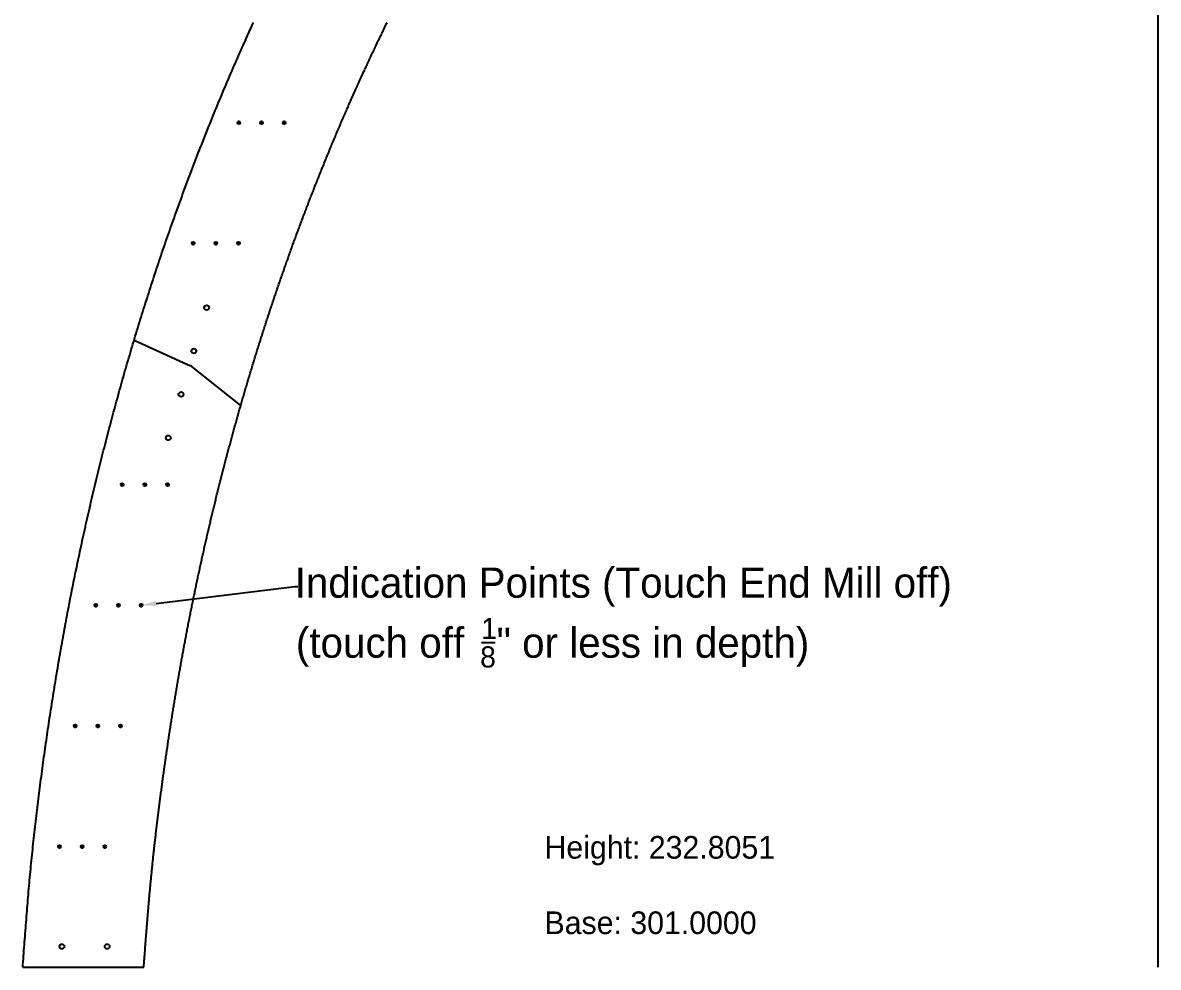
# Model space of a CAD drawing. Extents: x 15 to 497, y 19 to 601.
# Drawn here: x 95.5 to 246, y 346 to 471.3 of the extents above; entities that cross this region are included whole.
import ezdxf

# ---------------------------------------------------------------- set-up
doc = ezdxf.new("R2010")
doc.units = 0
doc.header["$PDMODE"] = 32
doc.header["$PDSIZE"] = 0.38
doc.layers.get('0').update_dxf_attribs({"linetype": 'CONTINUOUS'})
for name, color, linetype in [('ANNOTATION', 7, 'CONTINUOUS'), ('DRILLING', 3, 'CONTINUOUS'), ('ENGRAVE', 4, 'CONTINUOUS')]:
    doc.layers.add(name, color=color, linetype=linetype)

# ---------------------------------------------------------------- blocks, each defined once
blk = doc.blocks.new('*U649')
at = {"layer": 'ENGRAVE'}
blk.add_point((0, 0), dxfattribs=at)
blk = doc.blocks.new('*U650')
at = {"layer": 'ENGRAVE', "color": 0, "linetype": 'BYBLOCK'}
for p in [(0, 0), (3, 0), (6, 0)]:
    blk.add_blockref('*U649', p, dxfattribs=at)
blk = doc.blocks.new('*U651')
at = {"layer": 'ENGRAVE'}
blk.add_point((0, 0), dxfattribs=at)
blk = doc.blocks.new('*U652')
at = {"layer": 'ENGRAVE', "color": 0, "linetype": 'BYBLOCK'}
for p in [(0, 0), (3, 0), (6, 0)]:
    blk.add_blockref('*U651', p, dxfattribs=at)
blk = doc.blocks.new('*U653')
at = {"layer": 'ENGRAVE'}
blk.add_point((0, 0), dxfattribs=at)
blk = doc.blocks.new('*U654')
at = {"layer": 'ENGRAVE', "color": 0, "linetype": 'BYBLOCK'}
for p in [(0, 0), (3, 0), (6, 0)]:
    blk.add_blockref('*U653', p, dxfattribs=at)
blk = doc.blocks.new('*U655')
at = {"layer": 'ENGRAVE'}
blk.add_point((0, 0), dxfattribs=at)
blk = doc.blocks.new('*U656')
at = {"layer": 'ENGRAVE', "color": 0, "linetype": 'BYBLOCK'}
for p in [(0, 0), (3, 0), (6, 0)]:
    blk.add_blockref('*U655', p, dxfattribs=at)
blk = doc.blocks.new('*U657')
at = {"layer": 'ENGRAVE'}
blk.add_point((0, 0), dxfattribs=at)
blk = doc.blocks.new('*U658')
at = {"layer": 'ENGRAVE', "color": 0, "linetype": 'BYBLOCK'}
for p in [(0, 0), (3, 0), (6, 0)]:
    blk.add_blockref('*U657', p, dxfattribs=at)
blk = doc.blocks.new('*U659')
at = {"layer": 'ENGRAVE'}
blk.add_point((0, 0), dxfattribs=at)
blk = doc.blocks.new('*U660')
at = {"layer": 'ENGRAVE', "color": 0, "linetype": 'BYBLOCK'}
for p in [(0, 0), (3, 0), (6, 0)]:
    blk.add_blockref('*U659', p, dxfattribs=at)
blk = doc.blocks.new('*U865')
at = {"layer": 'ANNOTATION'}
for s, p in [('Height: 232.8051', (164.69, 360.42)), ('Base: 301.0000', (164.69, 350.42))]:
    blk.add_text(s, height=3, dxfattribs=at).set_placement(p)
blk = doc.blocks.new('*U868')
at = {"layer": 'ANNOTATION', "linetype": 'BYBLOCK'}
blk.add_line((131.62, 396.5), (131.98, 396.5), dxfattribs=at)
at = {"layer": 'ANNOTATION'}
blk.add_line((156.35, 389.06), (158.15, 389.06), dxfattribs=at)
at = {"layer": 'ANNOTATION', "linetype": 'BYBLOCK'}
blk.add_lwpolyline([(113.22, 394.25), (131.62, 396.5)], dxfattribs=at)
at = {"layer": 'ANNOTATION'}
blk.add_solid([(113.26, 393.92), (111.24, 394.01), (113.18, 394.59)], dxfattribs=at)
for s, height, p in [('Indication Points (Touch End Mill off)', 4, (131.58, 395.02)), ('1', 2.8, (156.31, 389.53)), ('(touch off ', 4, (131.74, 387.06)), ('" or less in depth)', 4, (158.34, 387.06)), ('8', 2.8, (156.16, 385.77))]:
    blk.add_text(s, height=height, dxfattribs=at).set_placement(p)

msp = doc.modelspace()

# ---------------------------------------------------------------- linework, layer by layer
for p, q in [((246.0349, 346.0124), (246.0349, 601.3394)), ((110.3028, 429.1891), (117.7854, 425.7681)), ((124.4363, 420.5281), (117.9911, 425.642)), ((95.5349, 346.0124), (111.5789, 346.0124))]:
    msp.add_line(p, q)
for points in [[(95.5349, 346.012, 0), (95.5625, 346.385, 0), (95.5902, 346.758, 0), (95.6178, 347.13, 0), (95.6456, 347.503, 0), (95.6733, 347.876, 0), (95.7012, 348.248, 0), (95.7291, 348.621, 0), (95.7571, 348.994, 0), (95.7852, 349.366, 0), (95.8134, 349.739, 0), (95.8418, 350.111, 0), (95.8703, 350.484, 0), (95.8989, 350.857, 0), (95.9277, 351.229, 0), (95.9567, 351.602, 0), (95.986, 351.974, 0), (96.0154, 352.347, 0), (96.045, 352.719, 0), (96.0749, 353.092, 0), (96.105, 353.464, 0), (96.1354, 353.837, 0), (96.166, 354.209, 0), (96.197, 354.581, 0), (96.2282, 354.954, 0), (96.2598, 355.326, 0), (96.2917, 355.698, 0), (96.3239, 356.07, 0), (96.3565, 356.443, 0), (96.3895, 356.815, 0), (96.4228, 357.187, 0), (96.4565, 357.559, 0), (96.4906, 357.931, 0), (96.5252, 358.303, 0), (96.5602, 358.675, 0), (96.5956, 359.047, 0), (96.6315, 359.419, 0), (96.6678, 359.791, 0), (96.7046, 360.163, 0), (96.7419, 360.534, 0), (96.7796, 360.906, 0), (96.8178, 361.278, 0), (96.8564, 361.649, 0), (96.8954, 362.021, 0), (96.9349, 362.393, 0), (96.9748, 362.764, 0), (97.0152, 363.136, 0), (97.056, 363.507, 0), (97.0972, 363.878, 0), (97.1388, 364.25, 0), (97.1808, 364.621, 0), (97.2232, 364.992, 0), (97.2661, 365.364, 0), (97.3093, 365.735, 0), (97.353, 366.106, 0), (97.397, 366.477, 0), (97.4415, 366.848, 0), (97.4863, 367.219, 0), (97.5315, 367.59, 0), (97.5771, 367.961, 0), (97.623, 368.332, 0), (97.6694, 368.702, 0), (97.7161, 369.073, 0), (97.7631, 369.444, 0), (97.8105, 369.815, 0), (97.8583, 370.185, 0), (97.9065, 370.556, 0), (97.9549, 370.926, 0), (98.0038, 371.297, 0), (98.053, 371.667, 0), (98.1025, 372.038, 0), (98.1523, 372.408, 0), (98.2025, 372.778, 0), (98.253, 373.149, 0), (98.3038, 373.519, 0), (98.3549, 373.889, 0), (98.4064, 374.259, 0), (98.4582, 374.629, 0), (98.5103, 374.999, 0), (98.5628, 375.369, 0), (98.6156, 375.739, 0), (98.6687, 376.109, 0), (98.7221, 376.479, 0), (98.7759, 376.849, 0), (98.83, 377.218, 0), (98.8844, 377.588, 0), (98.9392, 377.958, 0), (98.9943, 378.327, 0), (99.0498, 378.697, 0), (99.1056, 379.066, 0), (99.1617, 379.436, 0), (99.2182, 379.805, 0), (99.2751, 380.175, 0), (99.3322, 380.544, 0), (99.3898, 380.913, 0), (99.4476, 381.282, 0), (99.5059, 381.651, 0), (99.5645, 382.02, 0), (99.6234, 382.389, 0), (99.6827, 382.758, 0), (99.7423, 383.127, 0), (99.8023, 383.496, 0), (99.8627, 383.865, 0), (99.9234, 384.233, 0), (99.9845, 384.602, 0), (100.046, 384.971, 0), (100.108, 385.339, 0), (100.17, 385.708, 0), (100.232, 386.076, 0), (100.295, 386.444, 0), (100.359, 386.813, 0), (100.422, 387.181, 0), (100.486, 387.549, 0), (100.551, 387.917, 0), (100.615, 388.285, 0), (100.681, 388.653, 0), (100.746, 389.021, 0), (100.812, 389.389, 0), (100.878, 389.756, 0), (100.945, 390.124, 0), (101.012, 390.492, 0), (101.079, 390.859, 0), (101.147, 391.227, 0), (101.215, 391.594, 0), (101.284, 391.961, 0), (101.353, 392.329, 0), (101.422, 392.696, 0), (101.492, 393.063, 0), (101.562, 393.43, 0), (101.632, 393.797, 0), (101.703, 394.164, 0), (101.774, 394.531, 0), (101.845, 394.897, 0), (101.917, 395.264, 0), (101.99, 395.631, 0), (102.062, 395.997, 0), (102.135, 396.364, 0), (102.209, 396.73, 0), (102.282, 397.096, 0), (102.357, 397.463, 0), (102.431, 397.829, 0), (102.506, 398.195, 0), (102.581, 398.561, 0), (102.657, 398.927, 0), (102.733, 399.293, 0), (102.809, 399.659, 0), (102.886, 400.024, 0), (102.963, 400.39, 0), (103.041, 400.755, 0), (103.118, 401.121, 0), (103.197, 401.486, 0), (103.275, 401.852, 0), (103.354, 402.217, 0), (103.434, 402.582, 0), (103.513, 402.947, 0), (103.593, 403.312, 0), (103.674, 403.677, 0), (103.755, 404.042, 0), (103.836, 404.407, 0), (103.917, 404.771, 0), (103.999, 405.136, 0), (104.082, 405.5, 0), (104.164, 405.865, 0), (104.247, 406.229, 0), (104.331, 406.593, 0), (104.415, 406.958, 0), (104.499, 407.322, 0), (104.583, 407.686, 0), (104.668, 408.049, 0), (104.754, 408.413, 0), (104.839, 408.777, 0), (104.925, 409.141, 0), (105.012, 409.504, 0), (105.098, 409.868, 0), (105.186, 410.231, 0), (105.273, 410.594, 0), (105.361, 410.957, 0), (105.449, 411.321, 0), (105.538, 411.684, 0), (105.627, 412.046, 0), (105.717, 412.409, 0), (105.806, 412.772, 0), (105.897, 413.135, 0), (105.987, 413.497, 0), (106.078, 413.86, 0), (106.17, 414.222, 0), (106.261, 414.584, 0), (106.353, 414.946, 0), (106.446, 415.308, 0), (106.539, 415.67, 0), (106.632, 416.032, 0), (106.725, 416.394, 0), (106.819, 416.756, 0), (106.914, 417.117, 0), (107.009, 417.479, 0), (107.104, 417.84, 0), (107.199, 418.201, 0), (107.295, 418.562, 0), (107.391, 418.924, 0), (107.488, 419.284, 0), (107.585, 419.645, 0), (107.683, 420.006, 0), (107.78, 420.367, 0), (107.879, 420.727, 0), (107.977, 421.088, 0), (108.076, 421.448, 0), (108.175, 421.808, 0), (108.275, 422.168, 0), (108.375, 422.528, 0), (108.476, 422.888, 0), (108.577, 423.248, 0), (108.678, 423.608, 0), (108.78, 423.967, 0), (108.882, 424.327, 0), (108.984, 424.686, 0), (109.087, 425.046, 0), (109.19, 425.405, 0), (109.294, 425.764, 0), (109.398, 426.123, 0), (109.502, 426.481, 0), (109.607, 426.84, 0), (109.712, 427.199, 0), (109.817, 427.557, 0), (109.923, 427.916, 0), (110.029, 428.274, 0), (110.136, 428.632, 0), (110.243, 428.99, 0), (110.351, 429.348, 0), (110.458, 429.706, 0), (110.567, 430.063, 0), (110.675, 430.421, 0), (110.784, 430.778, 0), (110.893, 431.136, 0), (111.003, 431.493, 0), (111.113, 431.85, 0), (111.224, 432.207, 0), (111.335, 432.564, 0), (111.446, 432.921, 0), (111.558, 433.277, 0), (111.67, 433.634, 0), (111.782, 433.99, 0), (111.895, 434.346, 0), (112.009, 434.702, 0), (112.122, 435.058, 0), (112.236, 435.414, 0), (112.351, 435.77, 0), (112.465, 436.126, 0), (112.581, 436.481, 0), (112.696, 436.837, 0), (112.812, 437.192, 0), (112.929, 437.547, 0), (113.045, 437.902, 0), (113.163, 438.257, 0), (113.28, 438.611, 0), (113.398, 438.966, 0), (113.516, 439.32, 0), (113.635, 439.675, 0), (113.754, 440.029, 0), (113.874, 440.383, 0), (113.994, 440.737, 0), (114.114, 441.091, 0), (114.235, 441.444, 0), (114.356, 441.798, 0), (114.477, 442.151, 0), (114.599, 442.505, 0), (114.722, 442.858, 0), (114.844, 443.211, 0), (114.967, 443.564, 0), (115.091, 443.916, 0), (115.215, 444.269, 0), (115.339, 444.621, 0), (115.464, 444.974, 0), (115.589, 445.326, 0), (115.714, 445.678, 0), (115.84, 446.03, 0), (115.966, 446.381, 0), (116.093, 446.733, 0), (116.22, 447.084, 0), (116.348, 447.436, 0), (116.476, 447.787, 0), (116.604, 448.138, 0), (116.732, 448.488, 0), (116.862, 448.839, 0), (116.991, 449.19, 0), (117.121, 449.54, 0), (117.251, 449.89, 0), (117.382, 450.24, 0), (117.513, 450.59, 0), (117.644, 450.94, 0), (117.776, 451.29, 0), (117.908, 451.639, 0), (118.041, 451.989, 0), (118.174, 452.338, 0), (118.308, 452.687, 0), (118.442, 453.036, 0), (118.576, 453.384, 0), (118.711, 453.733, 0), (118.846, 454.081, 0), (118.981, 454.43, 0), (119.117, 454.778, 0), (119.253, 455.126, 0), (119.39, 455.473, 0), (119.527, 455.821, 0), (119.665, 456.169, 0), (119.803, 456.516, 0), (119.941, 456.863, 0), (120.08, 457.21, 0), (120.219, 457.557, 0), (120.358, 457.903, 0), (120.498, 458.25, 0), (120.639, 458.596, 0), (120.779, 458.942, 0), (120.921, 459.288, 0), (121.062, 459.634, 0), (121.204, 459.98, 0), (121.347, 460.325, 0), (121.489, 460.671, 0), (121.633, 461.016, 0), (121.776, 461.361, 0), (121.92, 461.706, 0), (122.065, 462.05, 0), (122.209, 462.395, 0), (122.355, 462.739, 0), (122.5, 463.083, 0), (122.646, 463.427, 0), (122.793, 463.771, 0), (122.94, 464.115, 0), (123.087, 464.458, 0), (123.235, 464.801, 0), (123.383, 465.144, 0), (123.532, 465.487, 0), (123.68, 465.83, 0), (123.83, 466.173, 0), (123.98, 466.515, 0), (124.13, 466.857, 0), (124.28, 467.199, 0), (124.431, 467.541, 0), (124.583, 467.883, 0), (124.735, 468.224, 0), (124.887, 468.565, 0), (125.04, 468.907, 0), (125.193, 469.247, 0), (125.346, 469.588, 0), (125.5, 469.929, 0), (125.654, 470.269, 0), (125.809, 470.609, 0), (125.964, 470.949, 0), (126.12, 471.289, 0)], [(111.579, 346.012, 0), (111.593, 346.197, 0), (111.606, 346.381, 0), (111.62, 346.565, 0), (111.634, 346.749, 0), (111.648, 346.933, 0), (111.661, 347.117, 0), (111.675, 347.301, 0), (111.689, 347.484, 0), (111.703, 347.668, 0), (111.716, 347.851, 0), (111.73, 348.034, 0), (111.744, 348.217, 0), (111.758, 348.4, 0), (111.772, 348.582, 0), (111.786, 348.765, 0), (111.799, 348.947, 0), (111.813, 349.129, 0), (111.827, 349.312, 0), (111.841, 349.493, 0), (111.855, 349.675, 0), (111.869, 349.857, 0), (111.883, 350.038, 0), (111.898, 350.22, 0), (111.912, 350.401, 0), (111.926, 350.582, 0), (111.94, 350.763, 0), (111.954, 350.944, 0), (111.969, 351.124, 0), (111.983, 351.305, 0), (111.997, 351.485, 0), (112.012, 351.666, 0), (112.026, 351.846, 0), (112.041, 352.026, 0), (112.055, 352.205, 0), (112.07, 352.385, 0), (112.085, 352.564, 0), (112.1, 352.744, 0), (112.114, 352.923, 0), (112.129, 353.102, 0), (112.144, 353.281, 0), (112.159, 353.46, 0), (112.174, 353.638, 0), (112.189, 353.817, 0), (112.204, 353.995, 0), (112.22, 354.173, 0), (112.235, 354.351, 0), (112.25, 354.529, 0), (112.266, 354.707, 0), (112.281, 354.885, 0), (112.297, 355.062, 0), (112.313, 355.239, 0), (112.328, 355.416, 0), (112.344, 355.593, 0), (112.36, 355.77, 0), (112.376, 355.947, 0), (112.392, 356.124, 0), (112.408, 356.3, 0), (112.424, 356.476, 0), (112.441, 356.652, 0), (112.457, 356.828, 0), (112.474, 357.004, 0), (112.49, 357.18, 0), (112.507, 357.355, 0), (112.524, 357.531, 0), (112.54, 357.706, 0), (112.557, 357.882, 0), (112.575, 358.057, 0), (112.592, 358.232, 0), (112.609, 358.408, 0), (112.626, 358.583, 0), (112.644, 358.758, 0), (112.662, 358.934, 0), (112.679, 359.109, 0), (112.697, 359.284, 0), (112.715, 359.46, 0), (112.733, 359.635, 0), (112.751, 359.81, 0), (112.77, 359.986, 0), (112.788, 360.161, 0), (112.807, 360.337, 0), (112.825, 360.512, 0), (112.844, 360.688, 0), (112.863, 360.863, 0), (112.882, 361.039, 0), (112.901, 361.215, 0), (112.92, 361.391, 0), (112.939, 361.566, 0), (112.958, 361.742, 0), (112.978, 361.918, 0), (112.997, 362.094, 0), (113.017, 362.27, 0), (113.037, 362.446, 0), (113.057, 362.622, 0), (113.077, 362.798, 0), (113.097, 362.974, 0), (113.117, 363.15, 0), (113.137, 363.326, 0), (113.157, 363.502, 0), (113.178, 363.678, 0), (113.198, 363.854, 0), (113.219, 364.031, 0), (113.24, 364.207, 0), (113.261, 364.383, 0), (113.282, 364.559, 0), (113.303, 364.736, 0), (113.324, 364.912, 0), (113.345, 365.088, 0), (113.367, 365.265, 0), (113.388, 365.441, 0), (113.409, 365.618, 0), (113.431, 365.794, 0), (113.453, 365.971, 0), (113.475, 366.147, 0), (113.497, 366.324, 0), (113.519, 366.5, 0), (113.541, 366.677, 0), (113.563, 366.854, 0), (113.585, 367.03, 0), (113.608, 367.207, 0), (113.63, 367.384, 0), (113.653, 367.561, 0), (113.675, 367.738, 0), (113.698, 367.914, 0), (113.721, 368.091, 0), (113.744, 368.268, 0), (113.767, 368.445, 0), (113.79, 368.622, 0), (113.813, 368.799, 0), (113.836, 368.976, 0), (113.86, 369.153, 0), (113.883, 369.33, 0), (113.907, 369.507, 0), (113.93, 369.685, 0), (113.954, 369.862, 0), (113.978, 370.039, 0), (114.002, 370.216, 0), (114.025, 370.393, 0), (114.05, 370.571, 0), (114.074, 370.748, 0), (114.098, 370.925, 0), (114.122, 371.103, 0), (114.146, 371.28, 0), (114.171, 371.457, 0), (114.195, 371.634, 0), (114.22, 371.811, 0), (114.245, 371.989, 0), (114.269, 372.166, 0), (114.294, 372.343, 0), (114.319, 372.52, 0), (114.344, 372.697, 0), (114.369, 372.874, 0), (114.394, 373.051, 0), (114.419, 373.228, 0), (114.445, 373.405, 0), (114.47, 373.582, 0), (114.495, 373.759, 0), (114.521, 373.936, 0), (114.546, 374.113, 0), (114.572, 374.29, 0), (114.598, 374.467, 0), (114.624, 374.644, 0), (114.65, 374.821, 0), (114.675, 374.998, 0), (114.702, 375.175, 0), (114.728, 375.351, 0), (114.754, 375.528, 0), (114.78, 375.705, 0), (114.806, 375.882, 0), (114.833, 376.058, 0), (114.859, 376.235, 0), (114.886, 376.412, 0), (114.913, 376.588, 0), (114.939, 376.765, 0), (114.966, 376.941, 0), (114.993, 377.118, 0), (115.02, 377.294, 0), (115.047, 377.471, 0), (115.074, 377.647, 0), (115.102, 377.824, 0), (115.129, 378, 0), (115.156, 378.176, 0), (115.184, 378.353, 0), (115.211, 378.529, 0), (115.239, 378.705, 0), (115.267, 378.882, 0), (115.295, 379.058, 0), (115.322, 379.234, 0), (115.35, 379.41, 0), (115.378, 379.586, 0), (115.407, 379.762, 0), (115.435, 379.938, 0), (115.463, 380.114, 0), (115.491, 380.29, 0), (115.52, 380.466, 0), (115.548, 380.642, 0), (115.577, 380.818, 0), (115.606, 380.994, 0), (115.634, 381.17, 0), (115.663, 381.346, 0), (115.692, 381.521, 0), (115.721, 381.697, 0), (115.75, 381.873, 0), (115.78, 382.049, 0), (115.809, 382.224, 0), (115.838, 382.4, 0), (115.868, 382.575, 0), (115.897, 382.751, 0), (115.927, 382.926, 0), (115.957, 383.102, 0), (115.986, 383.277, 0), (116.016, 383.453, 0), (116.046, 383.628, 0), (116.076, 383.804, 0), (116.106, 383.979, 0), (116.136, 384.154, 0), (116.167, 384.33, 0), (116.197, 384.505, 0), (116.228, 384.68, 0), (116.258, 384.855, 0), (116.289, 385.031, 0), (116.32, 385.206, 0), (116.35, 385.381, 0), (116.381, 385.556, 0), (116.412, 385.731, 0), (116.443, 385.906, 0), (116.474, 386.082, 0), (116.506, 386.257, 0), (116.537, 386.432, 0), (116.568, 386.607, 0), (116.6, 386.782, 0), (116.632, 386.957, 0), (116.663, 387.132, 0), (116.695, 387.307, 0), (116.727, 387.481, 0), (116.759, 387.656, 0), (116.791, 387.831, 0), (116.823, 388.006, 0), (116.855, 388.181, 0), (116.888, 388.356, 0), (116.92, 388.531, 0), (116.952, 388.705, 0), (116.985, 388.88, 0), (117.018, 389.055, 0), (117.05, 389.23, 0), (117.083, 389.404, 0), (117.116, 389.579, 0), (117.149, 389.754, 0), (117.182, 389.929, 0), (117.215, 390.103, 0), (117.249, 390.278, 0), (117.282, 390.453, 0), (117.316, 390.627, 0), (117.349, 390.802, 0), (117.383, 390.976, 0), (117.417, 391.151, 0), (117.45, 391.326, 0), (117.484, 391.5, 0), (117.518, 391.675, 0), (117.552, 391.849, 0), (117.587, 392.024, 0), (117.621, 392.198, 0), (117.655, 392.373, 0), (117.69, 392.547, 0), (117.724, 392.722, 0), (117.759, 392.896, 0), (117.794, 393.071, 0), (117.828, 393.245, 0), (117.863, 393.419, 0), (117.898, 393.594, 0), (117.933, 393.768, 0), (117.969, 393.942, 0), (118.004, 394.117, 0), (118.039, 394.291, 0), (118.075, 394.465, 0), (118.11, 394.64, 0), (118.146, 394.814, 0), (118.181, 394.988, 0), (118.217, 395.162, 0), (118.253, 395.337, 0), (118.289, 395.511, 0), (118.325, 395.685, 0), (118.361, 395.859, 0), (118.397, 396.033, 0), (118.434, 396.207, 0), (118.47, 396.381, 0), (118.506, 396.556, 0), (118.543, 396.73, 0), (118.58, 396.904, 0), (118.616, 397.078, 0), (118.653, 397.252, 0), (118.69, 397.426, 0), (118.727, 397.6, 0), (118.764, 397.774, 0), (118.802, 397.947, 0), (118.839, 398.121, 0), (118.876, 398.295, 0), (118.914, 398.469, 0), (118.951, 398.643, 0), (118.989, 398.817, 0), (119.026, 398.991, 0), (119.064, 399.164, 0), (119.102, 399.338, 0), (119.14, 399.512, 0), (119.178, 399.686, 0), (119.216, 399.859, 0), (119.255, 400.033, 0), (119.293, 400.207, 0), (119.331, 400.38, 0), (119.37, 400.554, 0), (119.408, 400.728, 0), (119.447, 400.901, 0), (119.486, 401.075, 0), (119.525, 401.248, 0), (119.564, 401.422, 0), (119.603, 401.595, 0), (119.642, 401.769, 0), (119.681, 401.942, 0), (119.72, 402.115, 0), (119.76, 402.289, 0), (119.799, 402.462, 0), (119.839, 402.636, 0), (119.878, 402.809, 0), (119.918, 402.982, 0), (119.958, 403.155, 0), (119.998, 403.329, 0), (120.038, 403.502, 0), (120.078, 403.675, 0), (120.118, 403.848, 0), (120.158, 404.021, 0), (120.198, 404.194, 0), (120.239, 404.367, 0), (120.279, 404.541, 0), (120.32, 404.714, 0), (120.361, 404.887, 0), (120.401, 405.06, 0), (120.442, 405.233, 0), (120.483, 405.406, 0), (120.524, 405.578, 0), (120.565, 405.751, 0), (120.607, 405.924, 0), (120.648, 406.097, 0), (120.689, 406.27, 0), (120.731, 406.443, 0), (120.772, 406.615, 0), (120.814, 406.788, 0), (120.856, 406.961, 0), (120.898, 407.134, 0), (120.939, 407.306, 0), (120.981, 407.479, 0), (121.024, 407.651, 0), (121.066, 407.824, 0), (121.108, 407.997, 0), (121.15, 408.169, 0), (121.193, 408.342, 0), (121.235, 408.514, 0), (121.278, 408.687, 0), (121.321, 408.859, 0), (121.364, 409.031, 0), (121.406, 409.204, 0), (121.449, 409.376, 0), (121.492, 409.549, 0), (121.536, 409.721, 0), (121.579, 409.893, 0), (121.622, 410.065, 0), (121.666, 410.238, 0), (121.709, 410.41, 0), (121.753, 410.582, 0), (121.796, 410.754, 0), (121.84, 410.926, 0), (121.884, 411.098, 0), (121.928, 411.27, 0), (121.972, 411.442, 0), (122.016, 411.614, 0), (122.06, 411.786, 0), (122.105, 411.958, 0), (122.149, 412.13, 0), (122.194, 412.302, 0), (122.238, 412.474, 0), (122.283, 412.646, 0), (122.328, 412.818, 0), (122.373, 412.99, 0), (122.417, 413.161, 0), (122.462, 413.333, 0), (122.508, 413.505, 0), (122.553, 413.677, 0), (122.598, 413.848, 0), (122.644, 414.02, 0), (122.689, 414.192, 0), (122.735, 414.363, 0), (122.78, 414.535, 0), (122.826, 414.706, 0), (122.872, 414.878, 0), (122.918, 415.049, 0), (122.964, 415.221, 0), (123.01, 415.392, 0), (123.056, 415.563, 0), (123.102, 415.735, 0), (123.149, 415.906, 0), (123.195, 416.078, 0), (123.242, 416.249, 0), (123.288, 416.42, 0), (123.335, 416.591, 0), (123.382, 416.763, 0), (123.429, 416.934, 0), (123.476, 417.105, 0), (123.523, 417.276, 0), (123.57, 417.447, 0), (123.617, 417.618, 0), (123.665, 417.789, 0), (123.712, 417.96, 0), (123.76, 418.131, 0), (123.807, 418.302, 0), (123.855, 418.473, 0), (123.903, 418.644, 0), (123.951, 418.815, 0), (123.999, 418.986, 0), (124.047, 419.156, 0), (124.095, 419.327, 0), (124.143, 419.498, 0), (124.191, 419.669, 0), (124.24, 419.839, 0), (124.288, 420.01, 0), (124.337, 420.181, 0), (124.386, 420.351, 0), (124.435, 420.522, 0), (124.483, 420.692, 0), (124.532, 420.863, 0), (124.581, 421.033, 0), (124.631, 421.204, 0), (124.68, 421.374, 0), (124.729, 421.545, 0), (124.779, 421.715, 0), (124.828, 421.885, 0), (124.878, 422.056, 0), (124.927, 422.226, 0), (124.977, 422.396, 0), (125.027, 422.566, 0), (125.077, 422.737, 0), (125.127, 422.907, 0), (125.177, 423.077, 0), (125.227, 423.247, 0), (125.278, 423.417, 0), (125.328, 423.587, 0), (125.379, 423.757, 0), (125.429, 423.927, 0), (125.48, 424.097, 0), (125.531, 424.267, 0), (125.582, 424.437, 0), (125.633, 424.607, 0), (125.684, 424.777, 0), (125.735, 424.946, 0), (125.786, 425.116, 0), (125.837, 425.286, 0), (125.889, 425.456, 0), (125.94, 425.625, 0), (125.992, 425.795, 0), (126.044, 425.965, 0), (126.095, 426.134, 0), (126.147, 426.304, 0), (126.199, 426.473, 0), (126.251, 426.643, 0), (126.303, 426.812, 0), (126.356, 426.982, 0), (126.408, 427.151, 0), (126.46, 427.32, 0), (126.513, 427.49, 0), (126.565, 427.659, 0), (126.618, 427.828, 0), (126.671, 427.998, 0), (126.724, 428.167, 0), (126.777, 428.336, 0), (126.83, 428.505, 0), (126.883, 428.674, 0), (126.936, 428.843, 0), (126.989, 429.012, 0), (127.043, 429.181, 0), (127.096, 429.35, 0), (127.15, 429.519, 0), (127.203, 429.688, 0), (127.257, 429.857, 0), (127.311, 430.026, 0), (127.365, 430.195, 0), (127.419, 430.363, 0), (127.473, 430.532, 0), (127.527, 430.701, 0), (127.582, 430.87, 0), (127.636, 431.038, 0), (127.691, 431.207, 0), (127.745, 431.375, 0), (127.8, 431.544, 0), (127.855, 431.713, 0), (127.91, 431.881, 0), (127.964, 432.049, 0), (128.02, 432.218, 0), (128.075, 432.386, 0), (128.13, 432.555, 0), (128.185, 432.723, 0), (128.241, 432.891, 0), (128.296, 433.059, 0), (128.352, 433.228, 0), (128.407, 433.396, 0), (128.463, 433.564, 0), (128.519, 433.732, 0), (128.575, 433.9, 0), (128.631, 434.068, 0), (128.687, 434.236, 0), (128.743, 434.404, 0), (128.8, 434.572, 0), (128.856, 434.74, 0), (128.913, 434.908, 0), (128.969, 435.075, 0), (129.026, 435.243, 0), (129.083, 435.411, 0), (129.139, 435.579, 0), (129.196, 435.746, 0), (129.253, 435.914, 0), (129.311, 436.081, 0), (129.368, 436.249, 0), (129.425, 436.417, 0), (129.483, 436.584, 0), (129.54, 436.751, 0), (129.598, 436.919, 0), (129.655, 437.086, 0), (129.713, 437.254, 0), (129.771, 437.421, 0), (129.829, 437.588, 0), (129.887, 437.755, 0), (129.945, 437.923, 0), (130.003, 438.09, 0), (130.062, 438.257, 0), (130.12, 438.424, 0), (130.179, 438.591, 0), (130.237, 438.758, 0), (130.296, 438.925, 0), (130.355, 439.092, 0), (130.414, 439.259, 0), (130.473, 439.426, 0), (130.532, 439.592, 0), (130.591, 439.759, 0), (130.65, 439.926, 0), (130.71, 440.093, 0), (130.769, 440.259, 0), (130.829, 440.426, 0), (130.888, 440.593, 0), (130.948, 440.759, 0), (131.008, 440.926, 0), (131.068, 441.092, 0), (131.128, 441.258, 0), (131.188, 441.425, 0), (131.248, 441.591, 0), (131.308, 441.758, 0), (131.368, 441.924, 0), (131.429, 442.09, 0), (131.489, 442.256, 0), (131.55, 442.422, 0), (131.611, 442.589, 0), (131.672, 442.755, 0), (131.733, 442.921, 0), (131.794, 443.087, 0), (131.855, 443.253, 0), (131.916, 443.419, 0), (131.977, 443.585, 0), (132.039, 443.75, 0), (132.1, 443.916, 0), (132.162, 444.082, 0), (132.223, 444.248, 0), (132.285, 444.413, 0), (132.347, 444.579, 0), (132.409, 444.745, 0), (132.471, 444.91, 0), (132.533, 445.076, 0), (132.595, 445.241, 0), (132.657, 445.407, 0), (132.72, 445.572, 0), (132.782, 445.738, 0), (132.845, 445.903, 0), (132.908, 446.068, 0), (132.97, 446.233, 0), (133.033, 446.399, 0), (133.096, 446.564, 0), (133.159, 446.729, 0), (133.222, 446.894, 0), (133.286, 447.059, 0), (133.349, 447.224, 0), (133.412, 447.389, 0), (133.476, 447.554, 0), (133.54, 447.719, 0), (133.603, 447.884, 0), (133.667, 448.049, 0), (133.731, 448.213, 0), (133.795, 448.378, 0), (133.859, 448.543, 0), (133.923, 448.707, 0), (133.987, 448.872, 0), (134.052, 449.037, 0), (134.116, 449.201, 0), (134.181, 449.366, 0), (134.245, 449.53, 0), (134.31, 449.695, 0), (134.375, 449.859, 0), (134.44, 450.023, 0), (134.505, 450.187, 0), (134.57, 450.352, 0), (134.635, 450.516, 0), (134.7, 450.68, 0), (134.766, 450.844, 0), (134.831, 451.008, 0), (134.897, 451.172, 0), (134.963, 451.336, 0), (135.028, 451.5, 0), (135.094, 451.664, 0), (135.16, 451.828, 0), (135.226, 451.992, 0), (135.292, 452.156, 0), (135.358, 452.319, 0), (135.425, 452.483, 0), (135.491, 452.647, 0), (135.558, 452.81, 0), (135.624, 452.974, 0), (135.691, 453.137, 0), (135.758, 453.301, 0), (135.825, 453.464, 0), (135.892, 453.628, 0), (135.959, 453.791, 0), (136.026, 453.954, 0), (136.093, 454.117, 0), (136.16, 454.281, 0), (136.228, 454.444, 0), (136.295, 454.607, 0), (136.363, 454.77, 0), (136.431, 454.933, 0), (136.499, 455.096, 0), (136.567, 455.259, 0), (136.635, 455.422, 0), (136.703, 455.585, 0), (136.771, 455.747, 0), (136.839, 455.91, 0), (136.907, 456.073, 0), (136.976, 456.236, 0), (137.045, 456.398, 0), (137.113, 456.561, 0), (137.182, 456.723, 0), (137.251, 456.886, 0), (137.32, 457.048, 0), (137.389, 457.211, 0), (137.458, 457.373, 0), (137.527, 457.535, 0), (137.597, 457.697, 0), (137.666, 457.86, 0), (137.735, 458.022, 0), (137.805, 458.184, 0), (137.875, 458.346, 0), (137.945, 458.508, 0), (138.014, 458.67, 0), (138.084, 458.832, 0), (138.155, 458.994, 0), (138.225, 459.156, 0), (138.295, 459.317, 0), (138.365, 459.479, 0), (138.436, 459.641, 0), (138.506, 459.802, 0), (138.577, 459.964, 0), (138.648, 460.126, 0), (138.719, 460.287, 0), (138.789, 460.449, 0), (138.861, 460.61, 0), (138.932, 460.771, 0), (139.003, 460.933, 0), (139.074, 461.094, 0), (139.146, 461.255, 0), (139.217, 461.416, 0), (139.289, 461.577, 0), (139.36, 461.738, 0), (139.432, 461.899, 0), (139.504, 462.06, 0), (139.576, 462.221, 0), (139.648, 462.382, 0), (139.72, 462.543, 0), (139.793, 462.704, 0), (139.865, 462.864, 0), (139.937, 463.025, 0), (140.01, 463.186, 0), (140.083, 463.346, 0), (140.155, 463.507, 0), (140.228, 463.667, 0), (140.301, 463.828, 0), (140.374, 463.988, 0), (140.447, 464.148, 0), (140.52, 464.308, 0), (140.594, 464.469, 0), (140.667, 464.629, 0), (140.741, 464.789, 0), (140.814, 464.949, 0), (140.888, 465.109, 0), (140.962, 465.269, 0), (141.036, 465.429, 0), (141.11, 465.589, 0), (141.184, 465.748, 0), (141.258, 465.908, 0), (141.332, 466.068, 0), (141.406, 466.227, 0), (141.481, 466.387, 0), (141.555, 466.547, 0), (141.63, 466.706, 0), (141.705, 466.866, 0), (141.78, 467.025, 0), (141.855, 467.184, 0), (141.93, 467.343, 0), (142.005, 467.503, 0), (142.08, 467.662, 0), (142.155, 467.821, 0), (142.231, 467.98, 0), (142.306, 468.139, 0), (142.382, 468.298, 0), (142.458, 468.457, 0), (142.533, 468.616, 0), (142.609, 468.775, 0), (142.685, 468.933, 0), (142.761, 469.092, 0), (142.837, 469.251, 0), (142.914, 469.409, 0), (142.99, 469.568, 0), (143.067, 469.726, 0), (143.143, 469.885, 0), (143.22, 470.043, 0), (143.297, 470.201, 0), (143.373, 470.359, 0), (143.45, 470.518, 0), (143.527, 470.676, 0), (143.605, 470.834, 0), (143.682, 470.992, 0), (143.759, 471.15, 0), (143.837, 471.308, 0)]]:
    msp.add_polyline3d(points)
msp.add_arc((117.3696, 424.8586), 1, 51.570087, 65.429913)
at = {"layer": 'DRILLING'}
for centre in [(119.9157, 433.4909), (118.2183, 427.7361), (116.5208, 421.9812), (114.8234, 416.2263), (100.7305, 348.7624), (106.7305, 348.7624)]:
    msp.add_circle(centre, 0.3225, dxfattribs=at)

# ---------------------------------------------------------------- block references
for name in ['*U868', '*U865']:
    msp.add_blockref(name, (0, 0))
at = {"layer": 'ENGRAVE'}
for name, p in [('*U660', (124.1796, 458.0124)), ('*U658', (118.1327, 442.0124)), ('*U656', (108.7334, 410.0124)), ('*U654', (105.2388, 394.0124)), ('*U652', (102.4861, 378.0124)), ('*U650', (100.4142, 362.0124))]:
    msp.add_blockref(name, p, dxfattribs=at)

doc.saveas('drawing.dxf')
